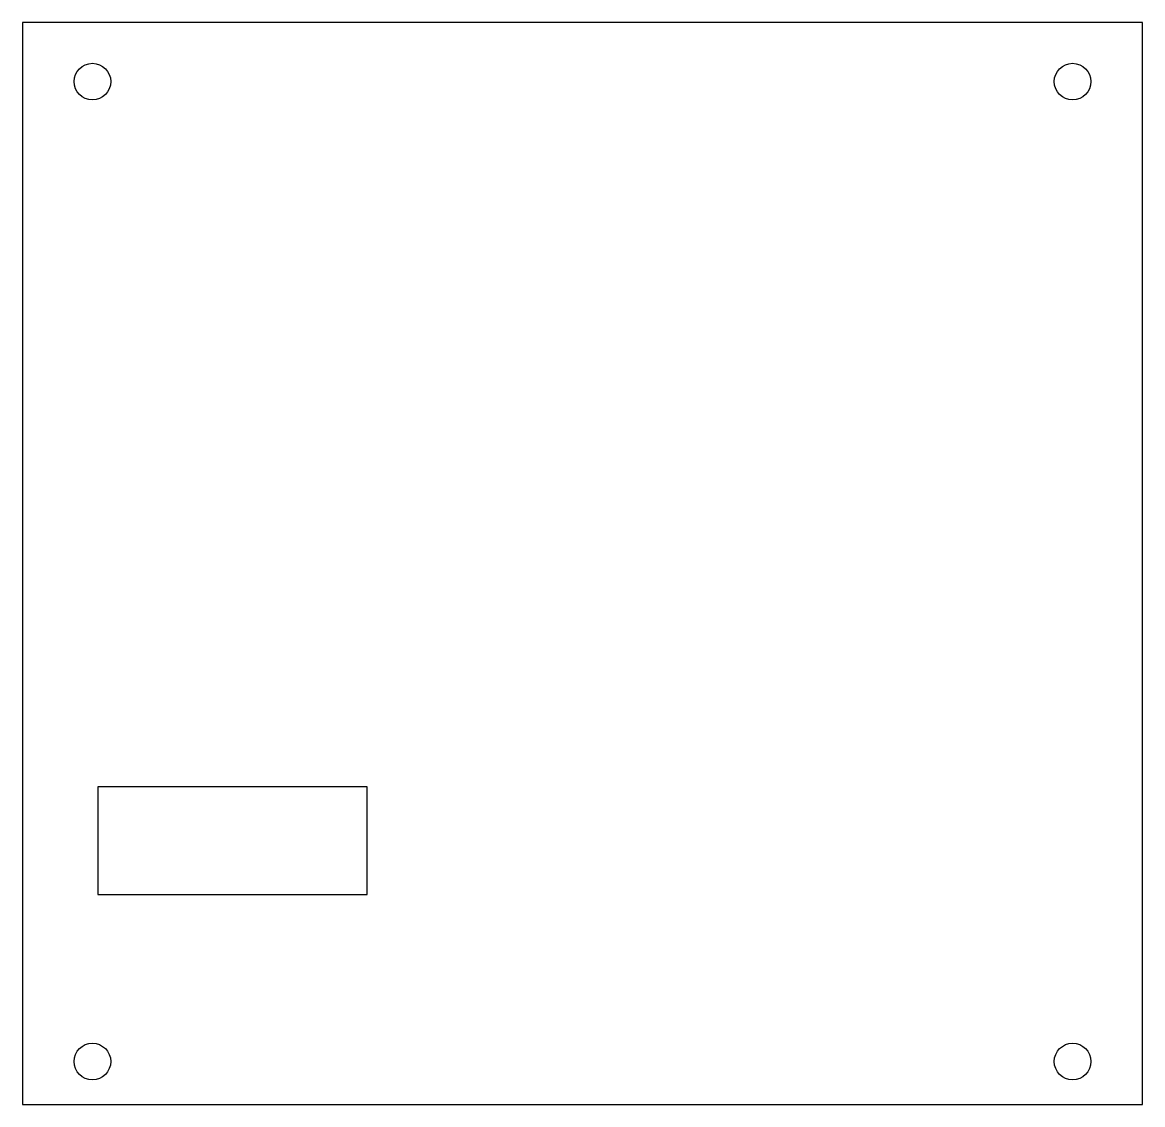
# Model space of a CAD drawing. Header units: metres. Extents: x 0 to 104, y 0 to 100.
import ezdxf

# ---------------------------------------------------------------- set-up
doc = ezdxf.new("R2010")
doc.units = ezdxf.units.M

msp = doc.modelspace()

# ---------------------------------------------------------------- linework, layer by layer
for points in [[(0, 0), (104, 0), (104, 100.5), (0, 100.5)], [(7, 19.5), (32, 19.5), (32, 29.5), (7, 29.5)]]:
    msp.add_lwpolyline(points, close=True)
for centre in [(6.5, 95), (97.5, 95), (6.5, 4), (97.5, 4)]:
    msp.add_circle(centre, 1.7)

doc.saveas('drawing.dxf')
